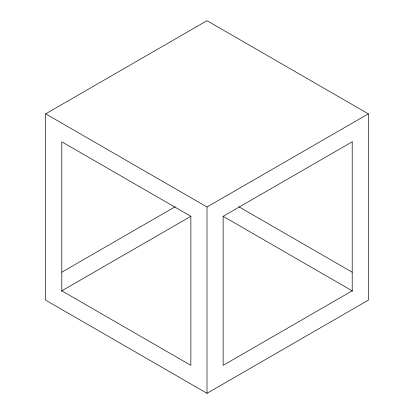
<?xml version="1.0" encoding="UTF-8"?>
<svg xmlns="http://www.w3.org/2000/svg" width="414" height="414" viewBox="0 0 414 414"><rect width="100%" height="100%" fill="white"/><g stroke="black" fill="none" stroke-linecap="round" stroke-linejoin="round"><path stroke-width="0.62" d="M45.659 113.85L207 20.7L368.341 113.85L368.341 300.15L207 393.3L45.659 300.15L45.659 113.85L207 207L368.341 113.85M61.795 272.205L175.22 206.721M61.293 291.125L190.813 216.346M238.78 206.721L352.205 272.205M223.187 216.346L352.707 291.125M207 207L207 393.3M352.205 141.795L223.136 216.315L223.136 365.355L352.205 290.835L352.205 141.795M190.864 216.315L61.795 141.795L61.795 290.835L190.864 365.355L190.864 216.315"/></g></svg>
